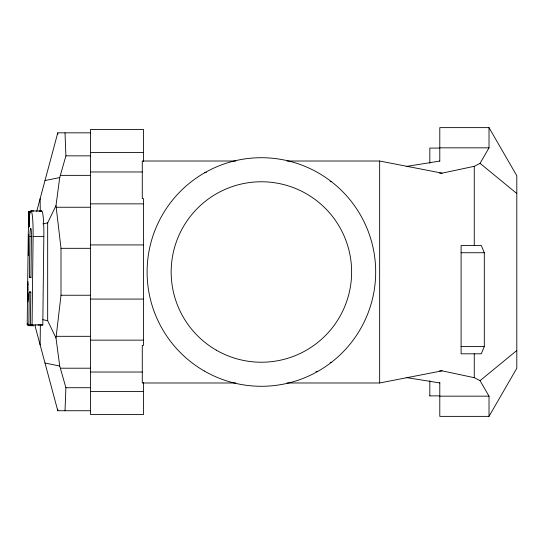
<?xml version="1.0" encoding="UTF-8"?>
<svg xmlns="http://www.w3.org/2000/svg" width="544" height="544" viewBox="0 0 544 544"><rect width="100%" height="100%" fill="white"/><g stroke="black" fill="none" stroke-linecap="round" stroke-linejoin="round"><path stroke-width="0.82" d="M28.363 255.524L28.56 234.539M28.635 226.984L28.934 211.745L28.791 226.896M28.526 255.503L28.56 252.137M27.2 324.816L28.234 236.375A25.493 2.434 -89.3 0 1 30.967 210.916A25.493 2.434 -89.3 0 1 33.102 236.443L32.069 324.877L30.41 324.856L30.797 292.087L29.24 292.074L28.859 324.836L27.2 324.816L42.799 325.006L43.833 236.565A25.493 2.434 -89.3 0 0 41.249 211.46M27.472 323.163L27.615 324.816M27.724 301.634L27.839 291.931M27.88 301.886L27.907 299.458M27.907 299.581L27.921 298.704M28.907 226.896L29.24 211.745M29.063 226.936L29.097 223.557M29.41 277.304L29.893 236.395A8.14 0.775 -89.3 0 1 30.763 228.269A8.14 0.775 -89.3 0 1 31.443 236.416L30.967 277.324L29.41 277.304L31.062 277.324M40.134 344.903L40.372 324.204M27.832 292.386L27.907 287.246M27.866 290.36L27.887 288.789M27.914 298.976L27.934 297.786M27.928 297.949L27.955 296.446M27.907 287.361L27.962 284.335M27.948 296.657L27.968 295.603M27.948 285.07L28.009 281.792M27.962 295.732L27.996 294.222M27.975 295.059L28.016 293.372M65.028 410.74L65.899 387.722L59.718 366.003L55.998 337.974L47.668 320.695L47.668 222.877L55.998 205.591L59.718 177.568L65.899 155.849L65.028 132.831M28.533 324.312L28.451 325.659L28.383 324.312M28.519 324.693L28.444 325.679L28.39 324.693M55.998 337.974L61.003 295.242L61.003 248.322L55.998 205.591M36.713 211.453L57.78 132.831L90.556 132.831M484.31 346.582L481.318 353.804L461.101 353.804L461.101 245.528L481.318 245.528L484.31 252.742L484.31 346.582L461.101 346.582M439.532 173.155L442.075 173.155L474.266 166.314L480.06 163.336L489.015 147.832L489.015 127.629L439.79 127.629L439.79 161.187M439.79 382.337L439.79 416.371L489.015 416.371L516.8 368.247L516.8 175.753L489.015 127.629M439.532 370.845L442.075 370.845L474.266 377.686L480.06 380.664L516.8 350.499M44.996 180.533L59.718 177.568M42.84 223.849L47.668 222.877M287.021 382.983L379.651 382.983L442.075 370.845M406.314 166.457L439.79 161.065M330.099 181.682L331.772 181.512M439.79 147.832L489.015 147.832M439.79 148.077L429.821 148.077L429.821 163.234M90.556 152.456L143.487 152.456M65.899 155.849L90.556 155.849M235.763 161.017L142.283 161.017L142.283 198.642L143.487 198.642L143.487 345.358L142.283 345.358L142.283 382.983L235.763 382.983M287.021 161.017L379.651 161.017L442.075 173.155M90.556 171.972L142.283 171.972M204.666 172.523L206.366 172.523M60.67 175.365L90.556 175.365M90.556 203.857L143.487 203.857M56.44 207.25L90.556 207.25M31.083 210.95L41.813 211.072M90.556 244.929L143.487 244.929M61.003 248.322L90.556 248.322M461.101 252.742L484.31 252.742M61.003 295.242L90.556 295.242M90.556 299.071L143.487 299.071M56.44 336.321L90.556 336.321M90.556 340.143L143.487 340.143M60.67 368.206L90.556 368.206M315.976 371.477L317.676 371.477M90.556 372.028L142.283 372.028M65.899 387.722L90.556 387.722M90.556 391.544L143.487 391.544M429.821 395.876L439.79 395.876M439.79 396.168L489.015 396.168L489.015 416.371M35.21 324.85L35.21 326.522L57.78 410.74L90.556 410.74M30.852 210.943L33.646 210.95M28.778 211.745L30.899 211.766M28.771 211.881L30.43 211.902M29.893 236.395L31.538 236.416M33.102 236.443L43.833 236.565M29.24 292.074L30.892 292.087M37.93 324.945L39.59 324.965M41.14 324.986L42.799 325.006M28.431 325.652L33.83 325.74M39.012 211.011L41.582 211.072M330.099 362.318L331.772 362.488M406.314 377.543L439.79 382.935M42.84 319.722L47.668 320.695M44.996 363.038L59.718 366.003M480.06 163.336L516.8 193.501M480.06 380.664L489.015 396.168M40.134 198.669L40.276 211.086M474.266 166.314L474.266 245.528M474.266 353.804L474.266 377.686M429.821 380.752L429.821 395.91M379.651 161.017L379.651 382.983M143.487 161.575L143.487 129.438L90.556 129.438L90.556 414.562L143.487 414.562L143.487 382.425M57.78 132.831L57.78 134.45M57.78 409.122L57.78 410.74M204.245 370.981A114.294 114.294 0 0 0 375.68 272A114.294 114.294 0 0 0 204.245 173.019A114.294 114.294 0 0 0 204.245 370.981M216.274 350.139A90.229 90.229 0 0 0 351.621 272A90.229 90.229 0 0 0 216.274 193.861A90.229 90.229 0 0 0 216.274 350.139"/></g></svg>
